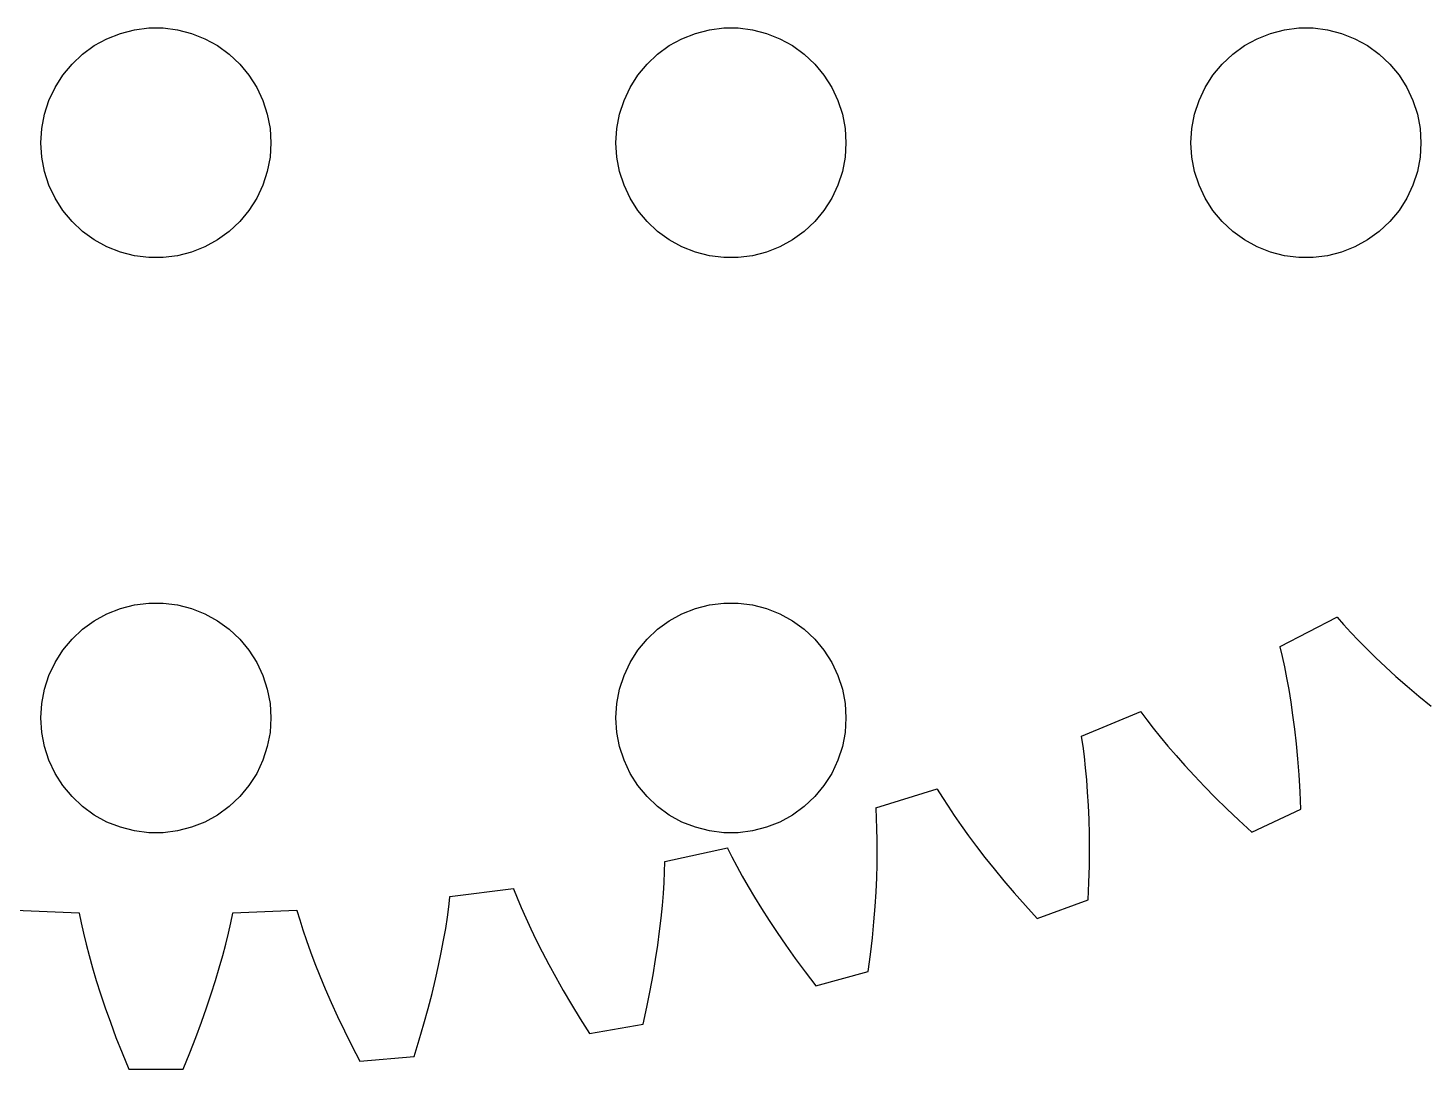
# Model space of a CAD drawing. Header units: metres. Extents: x -69 to 69, y -69 to 69.
# Drawn here: x -3.34 to 33.13, y -69.16 to -42.01 of the extents above; entities that cross this region are included whole.
import ezdxf

# ---------------------------------------------------------------- set-up
doc = ezdxf.new("R2010")
doc.units = ezdxf.units.M

msp = doc.modelspace()

# ---------------------------------------------------------------- linework, layer by layer
for p, q in [((-1.60747, -42.467), (-1.27733, -42.2855)), ((-1.27733, -42.2855), (-0.927048, -42.1468)), ((-0.927048, -42.1468), (-0.562134, -42.0531)), ((-0.562134, -42.0531), (-0.18837, -42.0059)), ((-0.18837, -42.0059), (0.18837, -42.0059)), ((0.18837, -42.0059), (0.562134, -42.0531)), ((0.562134, -42.0531), (0.927048, -42.1468)), ((0.927048, -42.1468), (1.27733, -42.2855)), ((1.27733, -42.2855), (1.60747, -42.467)), ((13.3925, -42.467), (13.7227, -42.2855)), ((13.7227, -42.2855), (14.0729, -42.1468)), ((14.0729, -42.1468), (14.4379, -42.0531)), ((14.4379, -42.0531), (14.8116, -42.0059)), ((14.8116, -42.0059), (15.1884, -42.0059)), ((15.1884, -42.0059), (15.5621, -42.0531)), ((15.5621, -42.0531), (15.927, -42.1468)), ((15.927, -42.1468), (16.2773, -42.2855)), ((16.2773, -42.2855), (16.6075, -42.467)), ((28.3925, -42.467), (28.7227, -42.2855)), ((28.7227, -42.2855), (29.0729, -42.1468)), ((29.0729, -42.1468), (29.4379, -42.0531)), ((29.4379, -42.0531), (29.8116, -42.0059)), ((29.8116, -42.0059), (30.1884, -42.0059)), ((30.1884, -42.0059), (30.5621, -42.0531)), ((30.5621, -42.0531), (30.927, -42.1468)), ((30.927, -42.1468), (31.2773, -42.2855)), ((31.2773, -42.2855), (31.6075, -42.467)), ((-1.91226, -42.6885), (-1.60747, -42.467)), ((1.60747, -42.467), (1.91226, -42.6885)), ((13.0877, -42.6885), (13.3925, -42.467)), ((16.6075, -42.467), (16.9123, -42.6885)), ((28.0877, -42.6885), (28.3925, -42.467)), ((31.6075, -42.467), (31.9123, -42.6885)), ((-2.42705, -43.2366), (-2.1869, -42.9464)), ((-2.1869, -42.9464), (-1.91226, -42.6885)), ((1.91226, -42.6885), (2.1869, -42.9464)), ((2.1869, -42.9464), (2.42705, -43.2366)), ((12.5729, -43.2366), (12.8131, -42.9464)), ((12.8131, -42.9464), (13.0877, -42.6885)), ((16.9123, -42.6885), (17.1869, -42.9464)), ((17.1869, -42.9464), (17.427, -43.2366)), ((27.5729, -43.2366), (27.8131, -42.9464)), ((27.8131, -42.9464), (28.0877, -42.6885)), ((31.9123, -42.6885), (32.1869, -42.9464)), ((32.1869, -42.9464), (32.427, -43.2366)), ((-2.62891, -43.5547), (-2.42705, -43.2366)), ((2.42705, -43.2366), (2.62891, -43.5547)), ((12.3711, -43.5547), (12.5729, -43.2366)), ((17.427, -43.2366), (17.6289, -43.5547)), ((27.3711, -43.5547), (27.5729, -43.2366)), ((32.427, -43.2366), (32.6289, -43.5547)), ((-2.78932, -43.8956), (-2.62891, -43.5547)), ((2.62891, -43.5547), (2.78932, -43.8956)), ((12.2107, -43.8956), (12.3711, -43.5547)), ((17.6289, -43.5547), (17.7893, -43.8956)), ((27.2107, -43.8956), (27.3711, -43.5547)), ((32.6289, -43.5547), (32.7893, -43.8956)), ((-2.90575, -44.2539), (-2.78932, -43.8956)), ((2.78932, -43.8956), (2.90575, -44.2539)), ((12.0942, -44.2539), (12.2107, -43.8956)), ((17.7893, -43.8956), (17.9057, -44.2539)), ((27.0942, -44.2539), (27.2107, -43.8956)), ((32.7893, -43.8956), (32.9057, -44.2539)), ((-2.97633, -44.624), (-2.90575, -44.2539)), ((2.90575, -44.2539), (2.97633, -44.624)), ((12.0237, -44.624), (12.0942, -44.2539)), ((17.9057, -44.2539), (17.9763, -44.624)), ((27.0237, -44.624), (27.0942, -44.2539)), ((32.9057, -44.2539), (32.9763, -44.624)), ((-3, -45), (-2.97633, -44.624)), ((2.97633, -44.624), (3, -45)), ((12, -45), (12.0237, -44.624)), ((17.9763, -44.624), (18, -45)), ((27, -45), (27.0237, -44.624)), ((32.9763, -44.624), (33, -45)), ((-2.97633, -45.376), (-3, -45)), ((3, -45), (2.97633, -45.376)), ((12.0237, -45.376), (12, -45)), ((18, -45), (17.9763, -45.376)), ((27.0237, -45.376), (27, -45)), ((33, -45), (32.9763, -45.376)), ((-2.90575, -45.7461), (-2.97633, -45.376)), ((2.97633, -45.376), (2.90575, -45.7461)), ((12.0942, -45.7461), (12.0237, -45.376)), ((17.9763, -45.376), (17.9057, -45.7461)), ((27.0942, -45.7461), (27.0237, -45.376)), ((32.9763, -45.376), (32.9057, -45.7461)), ((-2.78932, -46.1044), (-2.90575, -45.7461)), ((2.90575, -45.7461), (2.78932, -46.1044)), ((12.2107, -46.1044), (12.0942, -45.7461)), ((17.9057, -45.7461), (17.7893, -46.1044)), ((27.2107, -46.1044), (27.0942, -45.7461)), ((32.9057, -45.7461), (32.7893, -46.1044)), ((-2.62891, -46.4453), (-2.78932, -46.1044)), ((2.78932, -46.1044), (2.62891, -46.4453)), ((12.3711, -46.4453), (12.2107, -46.1044)), ((17.7893, -46.1044), (17.6289, -46.4453)), ((27.3711, -46.4453), (27.2107, -46.1044)), ((32.7893, -46.1044), (32.6289, -46.4453)), ((-2.42705, -46.7634), (-2.62891, -46.4453)), ((2.62891, -46.4453), (2.42705, -46.7634)), ((12.5729, -46.7634), (12.3711, -46.4453)), ((17.6289, -46.4453), (17.427, -46.7634)), ((27.5729, -46.7634), (27.3711, -46.4453)), ((32.6289, -46.4453), (32.427, -46.7634)), ((-2.1869, -47.0536), (-2.42705, -46.7634)), ((2.42705, -46.7634), (2.1869, -47.0536)), ((12.8131, -47.0536), (12.5729, -46.7634)), ((17.427, -46.7634), (17.1869, -47.0536)), ((27.8131, -47.0536), (27.5729, -46.7634)), ((32.427, -46.7634), (32.1869, -47.0536)), ((-1.91226, -47.3115), (-2.1869, -47.0536)), ((-1.60747, -47.533), (-1.91226, -47.3115)), ((1.91226, -47.3115), (1.60747, -47.533)), ((2.1869, -47.0536), (1.91226, -47.3115)), ((13.0877, -47.3115), (12.8131, -47.0536)), ((13.3925, -47.533), (13.0877, -47.3115)), ((16.9123, -47.3115), (16.6075, -47.533)), ((17.1869, -47.0536), (16.9123, -47.3115)), ((28.0877, -47.3115), (27.8131, -47.0536)), ((28.3925, -47.533), (28.0877, -47.3115)), ((31.9123, -47.3115), (31.6075, -47.533)), ((32.1869, -47.0536), (31.9123, -47.3115)), ((-1.27733, -47.7145), (-1.60747, -47.533)), ((-0.927048, -47.8532), (-1.27733, -47.7145)), ((1.27733, -47.7145), (0.927048, -47.8532)), ((1.60747, -47.533), (1.27733, -47.7145)), ((13.7227, -47.7145), (13.3925, -47.533)), ((14.0729, -47.8532), (13.7227, -47.7145)), ((16.2773, -47.7145), (15.927, -47.8532)), ((16.6075, -47.533), (16.2773, -47.7145)), ((28.7227, -47.7145), (28.3925, -47.533)), ((29.0729, -47.8532), (28.7227, -47.7145)), ((31.2773, -47.7145), (30.927, -47.8532)), ((31.6075, -47.533), (31.2773, -47.7145)), ((-0.562134, -47.9469), (-0.927048, -47.8532)), ((-0.18837, -47.9941), (-0.562134, -47.9469)), ((0.18837, -47.9941), (-0.18837, -47.9941)), ((0.562134, -47.9469), (0.18837, -47.9941)), ((0.927048, -47.8532), (0.562134, -47.9469)), ((14.4379, -47.9469), (14.0729, -47.8532)), ((14.8116, -47.9941), (14.4379, -47.9469)), ((15.1884, -47.9941), (14.8116, -47.9941)), ((15.5621, -47.9469), (15.1884, -47.9941)), ((15.927, -47.8532), (15.5621, -47.9469)), ((29.4379, -47.9469), (29.0729, -47.8532)), ((29.8116, -47.9941), (29.4379, -47.9469)), ((30.1884, -47.9941), (29.8116, -47.9941)), ((30.5621, -47.9469), (30.1884, -47.9941)), ((30.927, -47.8532), (30.5621, -47.9469)), ((-1.27733, -57.2855), (-0.927048, -57.1468)), ((-0.927048, -57.1468), (-0.562134, -57.0531)), ((-0.562134, -57.0531), (-0.18837, -57.0059)), ((-0.18837, -57.0059), (0.18837, -57.0059)), ((0.18837, -57.0059), (0.562134, -57.0531)), ((0.562134, -57.0531), (0.927048, -57.1468)), ((0.927048, -57.1468), (1.27733, -57.2855)), ((13.7227, -57.2855), (14.0729, -57.1468)), ((14.0729, -57.1468), (14.4379, -57.0531)), ((14.4379, -57.0531), (14.8116, -57.0059)), ((14.8116, -57.0059), (15.1884, -57.0059)), ((15.1884, -57.0059), (15.5621, -57.0531)), ((15.5621, -57.0531), (15.927, -57.1468)), ((15.927, -57.1468), (16.2773, -57.2855)), ((-1.91226, -57.6885), (-1.60747, -57.467)), ((-1.60747, -57.467), (-1.27733, -57.2855)), ((1.27733, -57.2855), (1.60747, -57.467)), ((1.60747, -57.467), (1.91226, -57.6885)), ((13.0877, -57.6885), (13.3925, -57.467)), ((13.3925, -57.467), (13.7227, -57.2855)), ((16.2773, -57.2855), (16.6075, -57.467)), ((16.6075, -57.467), (16.9123, -57.6885)), ((29.3222, -58.1375), (30.8064, -57.3683)), ((30.8064, -57.3683), (30.8104, -57.3758)), ((30.8104, -57.3758), (30.982, -57.5675)), ((30.982, -57.5675), (31.169, -57.7695)), ((-2.42705, -58.2366), (-2.1869, -57.9464)), ((-2.1869, -57.9464), (-1.91226, -57.6885)), ((1.91226, -57.6885), (2.1869, -57.9464)), ((2.1869, -57.9464), (2.42705, -58.2366)), ((12.5729, -58.2366), (12.8131, -57.9464)), ((12.8131, -57.9464), (13.0877, -57.6885)), ((16.9123, -57.6885), (17.1869, -57.9464)), ((17.1869, -57.9464), (17.427, -58.2366)), ((31.169, -57.7695), (31.3717, -57.9813)), ((31.3717, -57.9813), (31.5906, -58.2024)), ((-2.62891, -58.5547), (-2.42705, -58.2366)), ((2.42705, -58.2366), (2.62891, -58.5547)), ((12.3711, -58.5547), (12.5729, -58.2366)), ((17.427, -58.2366), (17.6289, -58.5547)), ((29.3274, -58.1478), (29.3222, -58.1375)), ((29.386, -58.3983), (29.3274, -58.1478)), ((31.5906, -58.2024), (31.8261, -58.4323)), ((-2.78932, -58.8956), (-2.62891, -58.5547)), ((2.62891, -58.5547), (2.78932, -58.8956)), ((12.2107, -58.8956), (12.3711, -58.5547)), ((17.6289, -58.5547), (17.7893, -58.8956)), ((29.4442, -58.6674), (29.386, -58.3983)), ((29.5014, -58.9549), (29.4442, -58.6674)), ((31.8261, -58.4323), (32.0784, -58.6705)), ((32.0784, -58.6705), (32.3479, -58.9166)), ((-2.90575, -59.2539), (-2.78932, -58.8956)), ((2.78932, -58.8956), (2.90575, -59.2539)), ((12.0942, -59.2539), (12.2107, -58.8956)), ((17.7893, -58.8956), (17.9057, -59.2539)), ((29.5569, -59.2611), (29.5014, -58.9549)), ((32.3479, -58.9166), (32.635, -59.17)), ((-2.97633, -59.624), (-2.90575, -59.2539)), ((2.90575, -59.2539), (2.97633, -59.624)), ((12.0237, -59.624), (12.0942, -59.2539)), ((17.9057, -59.2539), (17.9763, -59.624)), ((29.6102, -59.5858), (29.5569, -59.2611)), ((32.635, -59.17), (32.94, -59.4301)), ((32.94, -59.4301), (33.2631, -59.6965)), ((-3, -60), (-2.97633, -59.624)), ((2.97633, -59.624), (3, -60)), ((12, -60), (12.0237, -59.624)), ((17.9763, -59.624), (18, -60)), ((29.6607, -59.9291), (29.6102, -59.5858)), ((-2.97633, -60.376), (-3, -60)), ((3, -60), (2.97633, -60.376)), ((12.0237, -60.376), (12, -60)), ((18, -60), (17.9763, -60.376)), ((24.1436, -60.4719), (25.6892, -59.835)), ((25.6892, -59.835), (25.6925, -59.8428)), ((25.6925, -59.8428), (25.8468, -60.0487)), ((25.8468, -60.0487), (26.0154, -60.2662)), ((29.7076, -60.291), (29.6607, -59.9291)), ((-2.90575, -60.7461), (-2.97633, -60.376)), ((2.97633, -60.376), (2.90575, -60.7461)), ((12.0942, -60.7461), (12.0237, -60.376)), ((17.9763, -60.376), (17.9057, -60.7461)), ((24.1479, -60.4826), (24.1436, -60.4719)), ((24.1844, -60.7373), (24.1479, -60.4826)), ((26.0154, -60.2662), (26.1989, -60.4949)), ((26.1989, -60.4949), (26.3978, -60.7342)), ((29.7505, -60.6715), (29.7076, -60.291)), ((-2.78932, -61.1044), (-2.90575, -60.7461)), ((2.90575, -60.7461), (2.78932, -61.1044)), ((12.2107, -61.1044), (12.0942, -60.7461)), ((17.9057, -60.7461), (17.7893, -61.1044)), ((24.219, -61.0103), (24.1844, -60.7373)), ((26.3978, -60.7342), (26.6123, -60.9838)), ((29.7887, -61.0706), (29.7505, -60.6715)), ((-2.62891, -61.4453), (-2.78932, -61.1044)), ((2.78932, -61.1044), (2.62891, -61.4453)), ((12.3711, -61.4453), (12.2107, -61.1044)), ((17.7893, -61.1044), (17.6289, -61.4453)), ((24.2509, -61.3018), (24.219, -61.0103)), ((26.6123, -60.9838), (26.8428, -61.2431)), ((26.8428, -61.2431), (27.0899, -61.5117)), ((29.8216, -61.4881), (29.7887, -61.0706)), ((-2.42705, -61.7634), (-2.62891, -61.4453)), ((2.62891, -61.4453), (2.42705, -61.7634)), ((12.5729, -61.7634), (12.3711, -61.4453)), ((17.6289, -61.4453), (17.427, -61.7634)), ((24.2795, -61.6116), (24.2509, -61.3018)), ((24.3043, -61.9398), (24.2795, -61.6116)), ((27.0899, -61.5117), (27.3538, -61.7891)), ((29.8485, -61.924), (29.8216, -61.4881)), ((-2.1869, -62.0536), (-2.42705, -61.7634)), ((2.42705, -61.7634), (2.1869, -62.0536)), ((12.8131, -62.0536), (12.5729, -61.7634)), ((17.427, -61.7634), (17.1869, -62.0536)), ((18.7812, -62.346), (20.3765, -61.8463)), ((20.3765, -61.8463), (20.3791, -61.8543)), ((20.3791, -61.8543), (20.5148, -62.0729)), ((24.3246, -62.2862), (24.3043, -61.9398)), ((27.3538, -61.7891), (27.635, -62.0749)), ((29.869, -62.3782), (29.8485, -61.924)), ((-1.91226, -62.3115), (-2.1869, -62.0536)), ((-1.60747, -62.533), (-1.91226, -62.3115)), ((1.91226, -62.3115), (1.60747, -62.533)), ((2.1869, -62.0536), (1.91226, -62.3115)), ((13.0877, -62.3115), (12.8131, -62.0536)), ((13.3925, -62.533), (13.0877, -62.3115)), ((16.9123, -62.3115), (16.6075, -62.533)), ((17.1869, -62.0536), (16.9123, -62.3115)), ((18.7846, -62.3571), (18.7812, -62.346)), ((18.7988, -62.614), (18.7846, -62.3571)), ((20.5148, -62.0729), (20.6639, -62.3043)), ((20.6639, -62.3043), (20.8268, -62.5481)), ((24.3399, -62.6508), (24.3246, -62.2862)), ((27.635, -62.0749), (27.9337, -62.3684)), ((-1.27733, -62.7145), (-1.60747, -62.533)), ((-0.927048, -62.8532), (-1.27733, -62.7145)), ((1.27733, -62.7145), (0.927048, -62.8532)), ((1.60747, -62.533), (1.27733, -62.7145)), ((13.7227, -62.7145), (13.3925, -62.533)), ((14.0729, -62.8532), (13.7227, -62.7145)), ((16.2773, -62.7145), (15.927, -62.8532)), ((16.6075, -62.533), (16.2773, -62.7145)), ((18.8094, -62.889), (18.7988, -62.614)), ((20.8268, -62.5481), (21.004, -62.8038)), ((24.3494, -63.0336), (24.3399, -62.6508)), ((27.9337, -62.3684), (28.2502, -62.6693)), ((28.2502, -62.6693), (28.5851, -62.9769)), ((28.5851, -62.9769), (29.869, -62.3782)), ((-0.562134, -62.9469), (-0.927048, -62.8532)), ((-0.18837, -62.9941), (-0.562134, -62.9469)), ((0.18837, -62.9941), (-0.18837, -62.9941)), ((0.562134, -62.9469), (0.18837, -62.9941)), ((0.927048, -62.8532), (0.562134, -62.9469)), ((14.4379, -62.9469), (14.0729, -62.8532)), ((14.8116, -62.9941), (14.4379, -62.9469)), ((15.1884, -62.9941), (14.8116, -62.9941)), ((15.5621, -62.9469), (15.1884, -62.9941)), ((15.927, -62.8532), (15.5621, -62.9469)), ((18.8158, -63.1821), (18.8094, -62.889)), ((21.004, -62.8038), (21.1959, -63.0711)), ((21.1959, -63.0711), (21.403, -63.3495)), ((24.3527, -63.4344), (24.3494, -63.0336)), ((13.2759, -63.7457), (14.9087, -63.3868)), ((14.9087, -63.3868), (14.9106, -63.3951)), ((14.9106, -63.3951), (15.0267, -63.6247)), ((18.8173, -63.4933), (18.8158, -63.1821)), ((21.403, -63.3495), (21.6257, -63.6387)), ((24.3491, -63.8532), (24.3527, -63.4344)), ((13.2701, -64.0141), (13.2783, -63.757)), ((13.2783, -63.757), (13.2759, -63.7457)), ((15.0267, -63.6247), (15.1551, -63.8682)), ((18.8134, -63.8223), (18.8173, -63.4933)), ((21.6257, -63.6387), (21.8645, -63.938)), ((13.2567, -64.289), (13.2701, -64.0141)), ((15.1551, -63.8682), (15.2961, -64.1252)), ((15.2961, -64.1252), (15.4503, -64.3954)), ((18.7869, -64.5338), (18.8035, -64.1692)), ((18.8035, -64.1692), (18.8134, -63.8223)), ((21.8645, -63.938), (22.1196, -64.2472)), ((24.3379, -64.2898), (24.3491, -63.8532)), ((7.66963, -64.6601), (9.32742, -64.445)), ((9.32742, -64.445), (9.32864, -64.4534)), ((9.32864, -64.4534), (9.4243, -64.6922)), ((13.2375, -64.5816), (13.2567, -64.289)), ((15.4503, -64.3954), (15.6182, -64.6785)), ((18.763, -64.9159), (18.7869, -64.5338)), ((22.1196, -64.2472), (22.3916, -64.5657)), ((24.3187, -64.7441), (24.3379, -64.2898)), ((7.6404, -64.9271), (7.67099, -64.6716)), ((7.67099, -64.6716), (7.66963, -64.6601)), ((9.4243, -64.6922), (9.53091, -64.946)), ((13.1794, -65.2191), (13.2119, -64.8917)), ((13.2119, -64.8917), (13.2375, -64.5816)), ((15.6182, -64.6785), (15.8003, -64.9739)), ((22.3916, -64.5657), (22.6808, -64.893)), ((22.6808, -64.893), (22.9875, -65.2286)), ((22.9875, -65.2286), (24.3187, -64.7441)), ((-3.675, -65.0096), (-2.00504, -65.0856)), ((-2.00504, -65.0856), (-2.00529, -65.0941)), ((-2.00529, -65.0941), (-1.95256, -65.3459)), ((1.95256, -65.3459), (2.00529, -65.0941)), ((2.00494, -65.0826), (3.67519, -65.0127)), ((2.00529, -65.0941), (2.00494, -65.0826)), ((3.67519, -65.0127), (3.67566, -65.0212)), ((3.67566, -65.0212), (3.75014, -65.2675)), ((3.75014, -65.2675), (3.83423, -65.5295)), ((7.55847, -65.4896), (7.60309, -65.1998)), ((7.60309, -65.1998), (7.6404, -64.9271)), ((9.53091, -64.946), (9.64902, -65.2144)), ((9.64902, -65.2144), (9.7791, -65.497)), ((13.1392, -65.5638), (13.1794, -65.2191)), ((15.8003, -64.9739), (15.997, -65.2813)), ((18.7313, -65.3155), (18.763, -64.9159)), ((-1.95256, -65.3459), (-1.89163, -65.6144)), ((-1.89163, -65.6144), (-1.82193, -65.8992)), ((1.82193, -65.8992), (1.89163, -65.6144)), ((1.89163, -65.6144), (1.95256, -65.3459)), ((3.83423, -65.5295), (3.92848, -65.8072)), ((7.50597, -65.7962), (7.55847, -65.4896)), ((9.7791, -65.497), (9.92169, -65.7936)), ((13.0909, -65.9256), (13.1392, -65.5638)), ((15.997, -65.2813), (16.2087, -65.6004)), ((16.2087, -65.6004), (16.4359, -65.9306)), ((18.6912, -65.7324), (18.7313, -65.3155)), ((-1.82193, -65.8992), (-1.74289, -66.2001)), ((1.74289, -66.2001), (1.82193, -65.8992)), ((3.92848, -65.8072), (4.03345, -66.1001)), ((7.44499, -66.1196), (7.50597, -65.7962)), ((9.92169, -65.7936), (10.0773, -66.1037)), ((13.0338, -66.3042), (13.0909, -65.9256)), ((16.4359, -65.9306), (16.6791, -66.2715)), ((18.6421, -66.1664), (18.6912, -65.7324)), ((-1.74289, -66.2001), (-1.65396, -66.5169)), ((1.65396, -66.5169), (1.74289, -66.2001)), ((4.03345, -66.1001), (4.14966, -66.4079)), ((7.37495, -66.4595), (7.44499, -66.1196)), ((10.0773, -66.1037), (10.2464, -66.4271)), ((12.9674, -66.6995), (13.0338, -66.3042)), ((16.6791, -66.2715), (16.9386, -66.6228)), ((18.5833, -66.6172), (18.6421, -66.1664)), ((-1.65396, -66.5169), (-1.55457, -66.8494)), ((1.55457, -66.8494), (1.65396, -66.5169)), ((4.14966, -66.4079), (4.27765, -66.7305)), ((4.27765, -66.7305), (4.41795, -67.0674)), ((7.29529, -66.8157), (7.37495, -66.4595)), ((10.2464, -66.4271), (10.4296, -66.7634)), ((12.8911, -67.1113), (12.9674, -66.6995)), ((16.9386, -66.6228), (17.215, -66.9839)), ((17.215, -66.9839), (18.5833, -66.6172)), ((-1.55457, -66.8494), (-1.44417, -67.1973)), ((1.44417, -67.1973), (1.55457, -66.8494)), ((4.41795, -67.0674), (4.57106, -67.4184)), ((7.20544, -67.1879), (7.29529, -66.8157)), ((10.4296, -66.7634), (10.6272, -67.1122)), ((-1.44417, -67.1973), (-1.32222, -67.5602)), ((1.32222, -67.5602), (1.44417, -67.1973)), ((4.57106, -67.4184), (4.73752, -67.783)), ((7.10484, -67.5759), (7.20544, -67.1879)), ((10.6272, -67.1122), (10.8397, -67.473)), ((12.8044, -67.5393), (12.8911, -67.1113)), ((-1.32222, -67.5602), (-1.18819, -67.938)), ((1.18819, -67.938), (1.32222, -67.5602)), ((4.73752, -67.783), (4.91779, -68.161)), ((6.99295, -67.9795), (7.10484, -67.5759)), ((10.8397, -67.473), (11.0676, -67.8456)), ((12.7065, -67.9834), (12.8044, -67.5393)), ((-1.18819, -67.938), (-1.04155, -68.3303)), ((1.04155, -68.3303), (1.18819, -67.938)), ((4.91779, -68.161), (5.11238, -68.552)), ((6.8692, -68.3983), (6.99295, -67.9795)), ((11.0676, -67.8456), (11.3114, -68.2294)), ((11.3114, -68.2294), (12.7065, -67.9834)), ((-1.04155, -68.3303), (-0.88176, -68.7367)), ((0.88176, -68.7367), (1.04155, -68.3303)), ((5.11238, -68.552), (5.32181, -68.9556)), ((6.73305, -68.8321), (6.8692, -68.3983)), ((-0.88176, -68.7367), (-0.708313, -69.157)), ((0.708313, -69.157), (0.88176, -68.7367)), ((5.32181, -68.9556), (6.73305, -68.8321)), ((-0.708313, -69.157), (0.708313, -69.157))]:
    msp.add_line(p, q)

doc.saveas('drawing.dxf')
